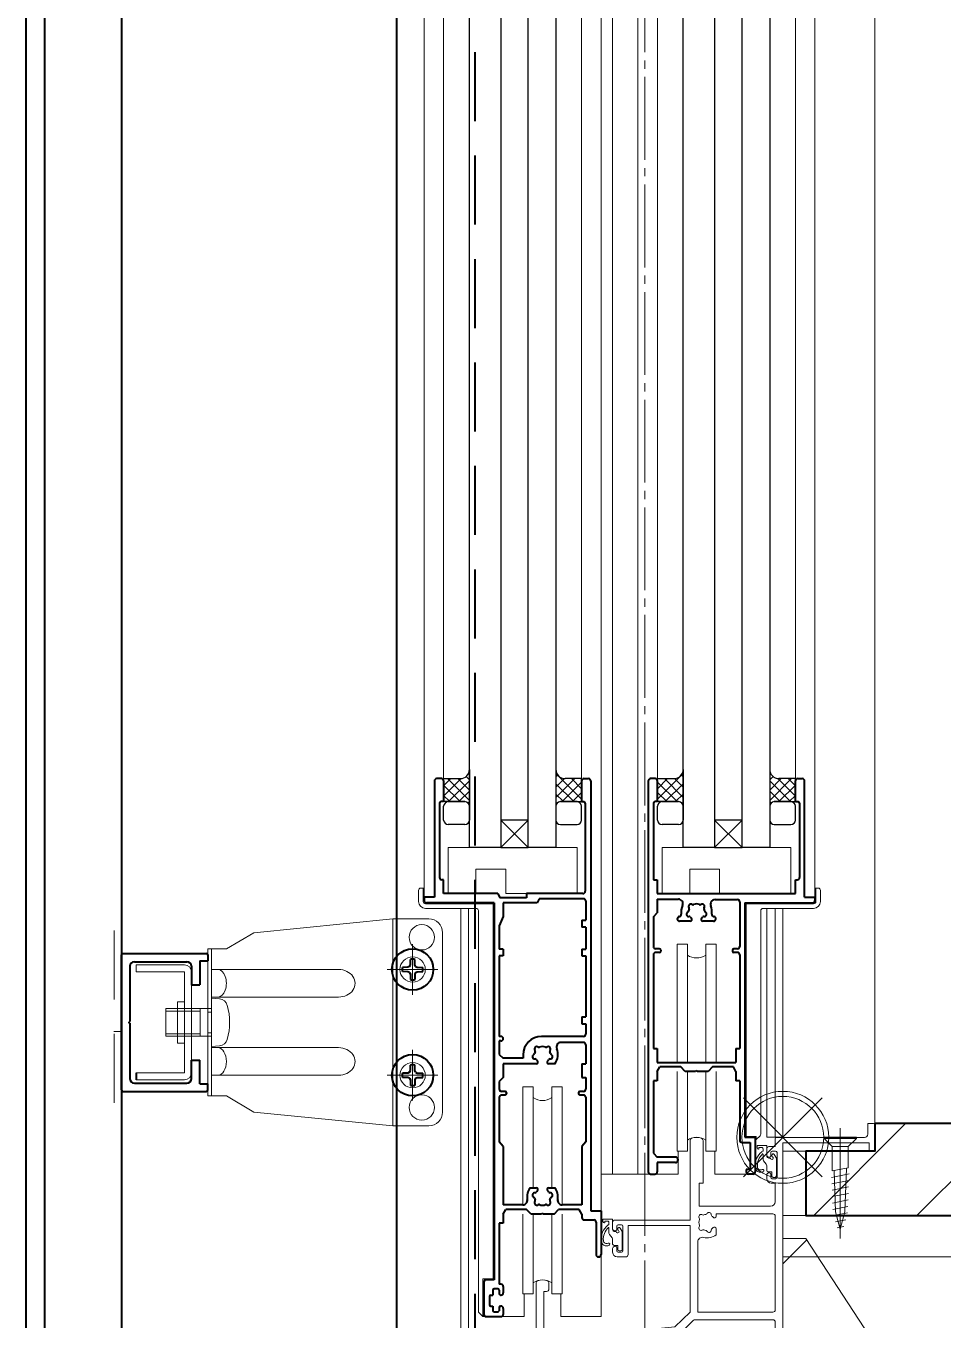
# Model space of a CAD drawing. Units: millimetres at full size, sheet at 1:30. Extents: x -17796 to 21385, y -23279 to 7734.
# Drawn here: x -2446.5 to -2247, y -2103.3 to -1821.9 of the extents above; entities that cross this region are included whole.
import ezdxf

# ---------------------------------------------------------------- set-up
doc = ezdxf.new("R2010")
doc.units = ezdxf.units.MM
doc.header["$LTSCALE"] = 30
for name, pattern in [('USER2', [2, 1.25, -0.25, 0.25, -0.25]), ('USER4', [0.78, 0.6, -0.06, 0.06, -0.06]), ('USER8', [0.75, 0.5, -0.25])]:
    doc.linetypes.add(name, pattern=pattern)
for name, color, linetype, lineweight in [('0-B_0_6P', 54, 'USER4', 18), ('0-C_0_4P', 4, 'Continuous', 18), ('1-4_ﾌﾟﾛッﾄ', 41, 'Continuous', 18), ('4-A_', 4, 'Continuous', 40), ('5-5_割付線', 4, 'Continuous', 18)]:
    doc.layers.add(name, color=color, linetype=linetype, lineweight=lineweight)

# ---------------------------------------------------------------- blocks, each defined once
blk = doc.blocks.new('REF-TO-1X836')
at = {"layer": '5-5_割付線'}
for p, q in [((6618.9, 6785.6), (6618.9, 6716.6)), ((6654.9, 6785.6), (6618.9, 6785.6)), ((6663.9, 6605.6), (6663.9, 6776.6)), ((5543.4, 6675.6), (5543.4, 6395.6)), ((6023.4, 6695.6), (6597.9, 6695.6)), ((5958.9, 6620.6), (5958.9, 6581.6)), ((5985.9, 6596.6), (5985.9, 6575.6)), ((6017.4, 6605.6), (5994.9, 6605.6)), ((6026.4, 6596.6), (6026.4, 6434.6)), ((6063.9, 6659.6), (6063.9, 5360.6)), ((6063.9, 6659.6), (6627.9, 6659.6)), ((6627.9, 6605.6), (6627.9, 6659.6)), ((6663.9, 6605.6), (6627.9, 6605.6)), ((5976.9, 6566.6), (5973.9, 6566.6)), ((5958.9, 6449.6), (5958.9, 6425.6)), ((5976.9, 6464.6), (5973.9, 6464.6)), ((5985.9, 6455.6), (5985.9, 6434.6)), ((6017.4, 6425.6), (5994.9, 6425.6)), ((5519.4, 6395.6), (5519.4, 6245.6)), ((5543.4, 6395.6), (5519.4, 6395.6)), ((6014.4, 6395.6), (5988.9, 6395.6)), ((6014.4, 6395.6), (6014.4, 6275.6)), ((5984.4, 6245.6), (5519.4, 6245.6)), ((5999.4, 6196.1), (5628.9, 6196.1)), ((5628.9, 6196.1), (5628.9, 6181.8)), ((6014.4, 6181.1), (6014.4, 5570.6)), ((4953.9, 6140.6), (4953.9, 6101.6)), ((4971.9, 6086.6), (4968.9, 6086.6)), ((4980.9, 6116.6), (4980.9, 6095.6)), ((5012.4, 6125.6), (4989.9, 6125.6)), ((5021.4, 6116.6), (5021.4, 5954.6)), ((5459.4, 6119.6), (5054.4, 6119.6)), ((5054.4, 6119.6), (5054.4, 5930.6)), ((5459.4, 6119.6), (5459.4, 5555.6)), ((5628.9, 6099.4), (5628.9, 6060)), ((5508.9, 6013.6), (5508.9, 5555.6)), ((4953.9, 5969.6), (4953.9, 5945.6)), ((4971.9, 5984.6), (4968.9, 5984.6)), ((4980.9, 5975.6), (4980.9, 5954.6)), ((5039.4, 5915.6), (4983.9, 5915.6)), ((5012.4, 5945.6), (4989.9, 5945.6)), ((4454.4, 5745.6), (4454.4, 5370.8)), ((4538.4, 5745.6), (4538.4, 5705.6)), ((4503.9, 5690.6), (4503.9, 5375.6)), ((4523.4, 5690.6), (4503.9, 5690.6)), ((5459.4, 5555.6), (5360.4, 5459.6)), ((5481.5, 5501.9), (5393.4, 5416.4)), ((5492, 5506.1), (5999.4, 5506.1)), ((5508.9, 5555.6), (5999.4, 5555.6)), ((6014.4, 5491.1), (6014.4, 5404.1)), ((5360.4, 5459.6), (4503.9, 5375.6)), ((5384.4, 5412.2), (4790.4, 5354)), ((3963.9, 5324.6), (3963.9, 5060.6)), ((4005.9, 5324.6), (4005.9, 5087.6)), ((4454.4, 5370.8), (4224.9, 5348.3)), ((4521, 5327.6), (4260.9, 5302)), ((4763.4, 5324.1), (4763.4, 5254.1)), ((5883.9, 5380.1), (5883.9, 5360.6)), ((6005.4, 5395.1), (5898.9, 5395.1)), ((5967.9, 5345.6), (5898.9, 5345.6)), ((5973.9, 5351.6), (5967.9, 5345.6)), ((5979.9, 5345.6), (5973.9, 5351.6)), ((6048.9, 5345.6), (5979.9, 5345.6)), ((4197.9, 5318.4), (4197.9, 5117.6)), ((4247.4, 5287.1), (4247.4, 5110.1)), ((4878.9, 5245.1), (4772.4, 5245.1)), ((4612.7, 5225.6), (4573.2, 5225.6)), ((4685.3, 5231.2), (4697.2, 5210.6)), ((4878.9, 5195.6), (4723.1, 5195.6)), ((4893.9, 5230.1), (4893.9, 5210.6)), ((4167.9, 5087.6), (4005.9, 5087.6)), ((4449.9, 5095.1), (4262.4, 5095.1)), ((4464.9, 5080.1), (4464.9, 4820.6)), ((4404.9, 5045.6), (3978.9, 5045.6)), ((4413.9, 4901.6), (4413.9, 5036.6)), ((4419.9, 4895.6), (4413.9, 4901.6)), ((4413.9, 4889.6), (4419.9, 4895.6)), ((4413.9, 4763.6), (4413.9, 4889.6))]:
    blk.add_line(p, q, dxfattribs=at)
for points in [[(5459.4, 6675.6), (5459.4, 6155.6), (4968.9, 6155.6)], [(6014.4, 6686.6), (6014.4, 6635.6), (5973.9, 6635.6)], [(4449.9, 4763.6), (4449.9, 4820.6), (4464.9, 4820.6)]]:
    blk.add_lwpolyline(points, dxfattribs=at)
for centre, radius, start, end in [((6654.9, 6776.6), 9, 0, 90), ((5474.4, 6675.6), 15, 111.1002, 180), ((5501.4, 6605.6), 90, 68.8998, 111.1002), ((5528.4, 6675.6), 15, 0, 68.8998), ((6023.4, 6686.6), 9, 90, 180), ((6597.9, 6716.6), 21, 270, 360), ((5973.9, 6620.6), 15, 90, 180), ((5994.9, 6596.6), 9, 90, 180), ((6017.4, 6596.6), 9, 0, 90), ((5973.9, 6581.6), 15, 180, 270), ((5976.9, 6575.6), 9, 270, 0), ((5973.9, 6449.6), 15, 90, 180), ((5988.9, 6425.6), 30, 180, 270), ((5976.9, 6455.6), 9, 0, 90), ((5994.9, 6434.6), 9, 180, 270), ((6017.4, 6434.6), 9, 270, 0), ((5984.4, 6275.6), 30, 270, 0), ((5531.7, 6177.7), 15, 55.28656, 214.71344), ((5512, 6164.1), 9, 337.5799, 34.71344), ((5545.4, 6197.5), 9, 235.28656, 292.4201), ((5568.9, 6140.6), 52.5, 97.5799, 112.4201), ((5560.8, 6201.6), 9, 277.5799, 334.71344), ((5582.5, 6191.3), 15, 355.28656, 154.71344), ((5606.4, 6189.3), 9, 175.28656, 232.4201), ((5568.9, 6140.6), 52.5, 40.1841, 52.4201), ((5617.6, 6181.8), 11.3, 220.1841, 0), ((5999.4, 6181.1), 15, 0, 90), ((4968.9, 6140.6), 15, 90, 180), ((4968.9, 6101.6), 15, 180, 270), ((4971.9, 6095.6), 9, 270, 360), ((4989.9, 6116.6), 9, 90, 180), ((5012.4, 6116.6), 9, 0, 90), ((5568.9, 6140.6), 52.5, 157.5799, 202.4201), ((5531.7, 6103.5), 15, 145.28656, 304.71344), ((5512, 6117.1), 9, 325.28656, 22.4201), ((5545.4, 6083.7), 9, 67.5799, 124.71344), ((5568.9, 6140.6), 52.5, 247.5799, 262.4201), ((5560.8, 6079.6), 9, 25.28656, 82.4201), ((5582.5, 6089.9), 15, 205.28656, 4.71344), ((5606.4, 6091.9), 9, 127.5799, 184.71344), ((5568.9, 6140.6), 52.5, 307.5799, 319.8159), ((5617.6, 6099.4), 11.3, 0, 139.8159), ((5538.9, 6013.6), 30, 76.7097, 180), ((5568.9, 6140.6), 100.5, 256.7097, 306.65641), ((4968.9, 5969.6), 15, 90, 180), ((4983.9, 5945.6), 30, 180, 270), ((4971.9, 5975.6), 9, 0, 90), ((4989.9, 5954.6), 9, 180, 270), ((5012.4, 5954.6), 9, 270, 0), ((5039.4, 5930.6), 15, 270, 0), ((4469.4, 5745.6), 15, 111.1002, 180), ((4496.4, 5675.6), 90, 68.8998, 111.1002), ((4523.4, 5745.6), 15, 0, 68.8998), ((4523.4, 5705.6), 15, 270, 0), ((5492, 5491.1), 15, 90, 134.1186), ((5999.4, 5570.6), 15, 270, 0), ((5999.4, 5491.1), 15, 0, 90), ((5382.9, 5427.1), 15, 275.60078, 314.1186), ((6005.4, 5404.1), 9, 270, 0), ((3984.9, 5324.6), 21, 0, 180), ((4227.9, 5318.4), 30, 95.60078, 180), ((4523.9, 5297.7), 30, 354.68264, 95.60078), ((4616.7, 5322.7), 15, 55.28656, 214.71344), ((4630.4, 5342.5), 9, 235.28656, 292.4201), ((4653.9, 5285.6), 52.5, 67.5799, 112.4201), ((4677.3, 5342.5), 9, 247.5799, 304.71344), ((4691, 5322.7), 15, 325.28656, 124.71344), ((4793.4, 5324.1), 30, 95.60078, 180), ((5898.9, 5380.1), 15, 90, 180), ((5898.9, 5360.6), 15, 180, 270), ((6048.9, 5360.6), 15, 270, 0), ((4262.4, 5287.1), 15, 95.60078, 180), ((4653.9, 5285.6), 100.5, 174.68264, 216.65641), ((4603.2, 5272), 15, 115.28656, 274.71344), ((4592.9, 5293.7), 9, 295.28656, 352.4201), ((4653.9, 5285.6), 52.5, 157.5799, 172.4201), ((4597, 5309.1), 9, 337.5799, 34.71344), ((4605.1, 5248.1), 9, 37.5799, 94.71344), ((4653.9, 5285.6), 52.5, 217.5799, 229.8159), ((4612.7, 5236.9), 11.3, 270, 49.8159), ((4695, 5236.9), 11.3, 130.1841, 210), ((4653.9, 5285.6), 52.5, 310.1841, 322.4201), ((4702.6, 5248.1), 9, 85.28656, 142.4201), ((4710.7, 5309.1), 9, 145.28656, 202.4201), ((4653.9, 5285.6), 52.5, 7.5799, 22.4201), ((4704.6, 5272), 15, 265.28656, 64.71344), ((4714.8, 5293.7), 9, 187.5799, 244.71344), ((4772.4, 5254.1), 9, 180, 270), ((4878.9, 5230.1), 15, 0, 90), ((4723.1, 5225.6), 30, 210, 270), ((4878.9, 5210.6), 15, 270, 0), ((4167.9, 5117.6), 30, 270, 0), ((4262.4, 5110.1), 15, 180, 270), ((4449.9, 5080.1), 15, 0, 90), ((3978.9, 5060.6), 15, 180, 270), ((4404.9, 5036.6), 9, 0, 90), ((4431.9, 4763.6), 18, 180, 0)]:
    blk.add_arc(centre, radius, start, end, dxfattribs=at)

msp = doc.modelspace()

# ---------------------------------------------------------------- linework, layer by layer
at = {"layer": '0-B_0_6P'}
msp.add_line((-2311.89, 296.4), (-2311.89, -3403.6), dxfattribs=at)
at = {"layer": '0-C_0_4P'}
for p, q in [((-1774.39, -2080.6), (-2281.89, -2080.6)), ((-1774.39, -2089.6), (-2281.89, -2089.6))]:
    msp.add_line(p, q, dxfattribs=at)
at = {"layer": '1-4_ﾌﾟﾛッﾄ'}
for p, q in [((-2261.89, -2108.6), (-2276.89, -2085.6)), ((-2281.89, -2091.12), (-2276.69, -2085.91))]:
    msp.add_line(p, q, dxfattribs=at)
msp.add_lwpolyline([(-2276.89, -2085.6), (-2281.89, -2085.6), (-2281.89, -2118.6), (-2285.21, -2118.6)], dxfattribs=at)
at = {"layer": '4-A_'}
for p, q in [((-2365.89, -995.1), (-2365.89, -2118.6)), ((-2446.49, -999.1), (-2446.49, -2188.6)), ((-2442.47, -999.1), (-2442.47, -2188.6)), ((-2425.69, -999.1), (-2425.69, -2188.6)), ((-2357.64, -1986.1), (-2357.64, -2011.4)), ((-2356.14, -1985.6), (-2357.14, -1985.6)), ((-2355.64, -1986.1), (-2355.64, -1990.6)), ((-2325.64, -1986.1), (-2325.64, -1990.6)), ((-2325.14, -1985.6), (-2324.14, -1985.6)), ((-2323.64, -1986.1), (-2323.64, -2079.6)), ((-2311.14, -1986.1), (-2311.14, -2071.1)), ((-2309.64, -1985.6), (-2310.64, -1985.6)), ((-2309.14, -1990.6), (-2309.14, -1986.1)), ((-2279.14, -1990.6), (-2279.14, -1986.1)), ((-2278.64, -1985.6), (-2277.64, -1985.6)), ((-2277.14, -2011.4), (-2277.14, -1986.1)), ((-2356.54, -1990.9), (-2356.54, -2007.1)), ((-2355.64, -1990.6), (-2356.24, -1990.6)), ((-2325.64, -1990.6), (-2325.14, -1990.6)), ((-2324.84, -1990.9), (-2324.84, -2010.1)), ((-2310.04, -1990.9), (-2310.04, -2007.6)), ((-2309.14, -1990.6), (-2309.74, -1990.6)), ((-2279.14, -1990.6), (-2278.54, -1990.6)), ((-2278.24, -1990.9), (-2278.24, -2007.1)), ((-2355.69, -2007.6), (-2356.04, -2007.6)), ((-2355.69, -2010.6), (-2355.69, -2007.6)), ((-2310.04, -2007.6), (-2309.19, -2007.6)), ((-2309.19, -2007.6), (-2309.19, -2010.6)), ((-2279.09, -2007.6), (-2278.74, -2007.6)), ((-2279.09, -2010.6), (-2279.09, -2007.6)), ((-2357.64, -2011.4), (-2359.89, -2011.4)), ((-2359.89, -2011.4), (-2359.89, -2012.1)), ((-2343.89, -2010.6), (-2355.69, -2010.6)), ((-2343.89, -2010.6), (-2343.39, -2011.5)), ((-2337.59, -2011.5), (-2343.39, -2011.5)), ((-2325.34, -2010.6), (-2337.59, -2010.6)), ((-2337.59, -2010.6), (-2337.59, -2011.5)), ((-2334.84, -2011.7), (-2335.34, -2012.6)), ((-2325.24, -2011.7), (-2334.84, -2011.7)), ((-2324.74, -2012.2), (-2324.74, -2016.4)), ((-2309.19, -2010.6), (-2279.09, -2010.6)), ((-2309.19, -2011.8), (-2304.6, -2011.8)), ((-2309.19, -2011.8), (-2309.19, -2014.8)), ((-2296.63, -2011.9), (-2291.74, -2011.9)), ((-2291.24, -2012.4), (-2291.24, -2022.1)), ((-2277.14, -2011.4), (-2274.89, -2011.4)), ((-2274.89, -2011.4), (-2274.89, -2012.1)), ((-2344.64, -2012.6), (-2359.39, -2012.6)), ((-2344.64, -2012.6), (-2344.64, -2094.6)), ((-2342.69, -2012.6), (-2342.69, -2015.6)), ((-2335.34, -2012.6), (-2342.69, -2012.6)), ((-2310.04, -2015.65), (-2309.19, -2014.8)), ((-2290.14, -2012.6), (-2275.39, -2012.6)), ((-2290.14, -2012.6), (-2290.14, -2063.6)), ((-2342.69, -2015.6), (-2343.54, -2017.6)), ((-2343.54, -2017.6), (-2343.54, -2022.65)), ((-2325.59, -2016.4), (-2325.59, -2017.9)), ((-2325.59, -2016.4), (-2324.74, -2016.4)), ((-2324.74, -2017.9), (-2325.59, -2017.9)), ((-2324.74, -2017.9), (-2324.74, -2022.65)), ((-2310.04, -2015.65), (-2310.04, -2022.1)), ((-2302.01, -2016.6), (-2304.34, -2016.6)), ((-2296.94, -2016.6), (-2299.27, -2016.6)), ((-2425.39, -2023.6), (-2407.19, -2023.6)), ((-2342.69, -2022.65), (-2343.54, -2022.65)), ((-2342.69, -2022.65), (-2342.69, -2024.15)), ((-2325.59, -2022.65), (-2325.59, -2024.15)), ((-2325.59, -2022.65), (-2324.74, -2022.65)), ((-2308.74, -2022.6), (-2309.54, -2022.6)), ((-2308.74, -2023.4), (-2309.54, -2023.4)), ((-2308.44, -2022.9), (-2308.44, -2023.1)), ((-2292.84, -2022.9), (-2292.84, -2023.1)), ((-2291.74, -2022.6), (-2292.54, -2022.6)), ((-2291.74, -2023.4), (-2292.54, -2023.4)), ((-2425.69, -2053.3), (-2425.69, -2023.9)), ((-2423.89, -2026.4), (-2423.89, -2038.4)), ((-2422.89, -2025.4), (-2411.49, -2025.4)), ((-2408.69, -2025.2), (-2408.69, -2030.4)), ((-2408.69, -2025.2), (-2406.89, -2025.2)), ((-2406.89, -2023.9), (-2406.89, -2025.2)), ((-2363.04, -2026.45), (-2362.87, -2026.09)), ((-2362.87, -2026.09), (-2362.85, -2024.9)), ((-2361.74, -2026.45), (-2361.37, -2026.62)), ((-2343.54, -2024.15), (-2343.54, -2041.65)), ((-2342.69, -2024.15), (-2343.54, -2024.15)), ((-2325.59, -2024.15), (-2324.74, -2024.15)), ((-2324.74, -2024.15), (-2324.74, -2037.4)), ((-2310.04, -2023.9), (-2310.04, -2044.3)), ((-2291.24, -2023.9), (-2291.24, -2044.3)), ((-2363.41, -2027.59), (-2364.59, -2027.56)), ((-2363.04, -2027.76), (-2363.41, -2027.59)), ((-2361.91, -2028.12), (-2361.93, -2029.3)), ((-2361.74, -2027.76), (-2361.91, -2028.12)), ((-2361.74, -2027.76), (-2361.37, -2027.59)), ((-2361.37, -2026.62), (-2360.19, -2026.64)), ((-2361.37, -2027.59), (-2360.19, -2027.56)), ((-2325.59, -2037.4), (-2325.59, -2038.9)), ((-2325.59, -2037.4), (-2324.74, -2037.4)), ((-2423.89, -2038.8), (-2423.89, -2050.8)), ((-2325.59, -2038.9), (-2324.74, -2038.9)), ((-2324.74, -2038.9), (-2324.74, -2041.15)), ((-2343.19, -2041.65), (-2343.54, -2041.65)), ((-2343.54, -2042.65), (-2343.54, -2045.55)), ((-2343.19, -2042.65), (-2343.54, -2042.65)), ((-2325.24, -2041.65), (-2334.34, -2041.65)), ((-2325.24, -2042.95), (-2330.11, -2042.95)), ((-2343.54, -2045.55), (-2342.69, -2046.4)), ((-2338.34, -2045.65), (-2338.34, -2046.4)), ((-2324.74, -2043.45), (-2324.74, -2047.6)), ((-2310.04, -2044.3), (-2309.19, -2044.3)), ((-2309.19, -2044.3), (-2309.19, -2047.3)), ((-2292.09, -2044.3), (-2291.24, -2044.3)), ((-2292.09, -2044.3), (-2292.09, -2047.3)), ((-2410.49, -2046.8), (-2408.69, -2046.8)), ((-2410.49, -2050.8), (-2410.49, -2046.8)), ((-2408.69, -2052), (-2408.69, -2046.8)), ((-2362.87, -2049.09), (-2362.85, -2047.9)), ((-2338.34, -2046.4), (-2342.69, -2046.4)), ((-2342.69, -2047.6), (-2342.69, -2050.6)), ((-2335.51, -2047.6), (-2342.69, -2047.6)), ((-2331.45, -2047.6), (-2332.77, -2047.6)), ((-2325.59, -2047.6), (-2325.59, -2050.6)), ((-2325.59, -2047.6), (-2324.74, -2047.6)), ((-2309.19, -2047.3), (-2292.09, -2047.3)), ((-2309.19, -2049.25), (-2308.64, -2048.3)), ((-2304.09, -2048.3), (-2308.64, -2048.3)), ((-2303.14, -2049.25), (-2304.09, -2048.3)), ((-2297.19, -2048.3), (-2298.14, -2049.25)), ((-2292.64, -2048.3), (-2297.19, -2048.3)), ((-2292.09, -2049.25), (-2292.64, -2048.3)), ((-2422.89, -2051.8), (-2411.49, -2051.8)), ((-2422.49, -2049.6), (-2422.49, -2051.1)), ((-2363.41, -2050.59), (-2364.59, -2050.56)), ((-2363.04, -2050.76), (-2363.41, -2050.59)), ((-2363.04, -2049.45), (-2362.87, -2049.09)), ((-2361.91, -2051.12), (-2361.93, -2052.3)), ((-2361.74, -2050.76), (-2361.91, -2051.12)), ((-2361.74, -2049.45), (-2361.37, -2049.62)), ((-2361.74, -2050.76), (-2361.37, -2050.59)), ((-2361.37, -2049.62), (-2360.19, -2049.64)), ((-2361.37, -2050.59), (-2360.19, -2050.56)), ((-2342.69, -2050.6), (-2343.54, -2051.45)), ((-2343.54, -2051.45), (-2343.54, -2053.1)), ((-2325.59, -2050.6), (-2324.74, -2050.6)), ((-2324.74, -2050.6), (-2324.74, -2053.1)), ((-2310.04, -2051.3), (-2310.04, -2067.05)), ((-2309.19, -2051.3), (-2310.04, -2051.3)), ((-2309.19, -2049.25), (-2309.19, -2051.3)), ((-2300.84, -2049.25), (-2303.14, -2049.25)), ((-2300.64, -2049.05), (-2300.84, -2049.25)), ((-2300.64, -2049.05), (-2300.44, -2049.25)), ((-2298.14, -2049.25), (-2300.44, -2049.25)), ((-2292.09, -2049.25), (-2292.09, -2051.3)), ((-2291.24, -2051.3), (-2292.09, -2051.3)), ((-2291.24, -2051.3), (-2291.24, -2064.2)), ((-2425.39, -2053.6), (-2407.19, -2053.6)), ((-2408.69, -2052), (-2406.89, -2052)), ((-2406.89, -2053.3), (-2406.89, -2052)), ((-2342.24, -2053.6), (-2343.04, -2053.6)), ((-2342.24, -2054.4), (-2343.04, -2054.4)), ((-2341.94, -2053.9), (-2341.94, -2054.1)), ((-2326.34, -2053.9), (-2326.34, -2054.1)), ((-2325.24, -2053.6), (-2326.04, -2053.6)), ((-2325.24, -2054.4), (-2326.04, -2054.4)), ((-2343.54, -2054.9), (-2343.54, -2064.6)), ((-2324.74, -2054.9), (-2324.74, -2064.6)), ((-2342.69, -2065.6), (-2343.54, -2064.6)), ((-2342.69, -2065.6), (-2342.69, -2078.3)), ((-2324.74, -2064.6), (-2325.59, -2065.6)), ((-2325.59, -2065.6), (-2325.59, -2078.3)), ((-2290.74, -2064.7), (-2288.99, -2064.7)), ((-2290.14, -2063.6), (-2287.89, -2063.6)), ((-2288.99, -2064.7), (-2288.99, -2070.6)), ((-2287.89, -2063.6), (-2287.89, -2071.1)), ((-2310.04, -2067.05), (-2309.19, -2067.9)), ((-2305.24, -2067.9), (-2309.19, -2067.9)), ((-2309.19, -2069.1), (-2309.19, -2071.1)), ((-2305.24, -2069.1), (-2309.19, -2069.1)), ((-2289.84, -2070.6), (-2289.84, -2071.1)), ((-2288.99, -2070.6), (-2289.84, -2070.6)), ((-2310.64, -2071.6), (-2309.69, -2071.6)), ((-2288.39, -2071.6), (-2289.34, -2071.6)), ((-2336.83, -2074.6), (-2335.51, -2074.6)), ((-2332.77, -2074.6), (-2331.45, -2074.6)), ((-2338.43, -2078.3), (-2342.69, -2078.3)), ((-2342.69, -2080.3), (-2342.14, -2079.3)), ((-2337.64, -2079.3), (-2342.14, -2079.3)), ((-2336.64, -2080.3), (-2337.64, -2079.3)), ((-2331.64, -2080.3), (-2330.64, -2079.3)), ((-2326.14, -2079.3), (-2330.64, -2079.3)), ((-2325.59, -2078.3), (-2329.85, -2078.3)), ((-2325.59, -2080.3), (-2326.14, -2079.3)), ((-2323.64, -2079.6), (-2321.39, -2079.6)), ((-2321.39, -2079.6), (-2321.39, -2089.1)), ((-2343.54, -2082.3), (-2343.54, -2095.55)), ((-2342.69, -2082.3), (-2343.54, -2082.3)), ((-2342.69, -2080.3), (-2342.69, -2082.3)), ((-2334.34, -2080.3), (-2336.64, -2080.3)), ((-2334.14, -2080.1), (-2334.34, -2080.3)), ((-2334.14, -2080.1), (-2333.94, -2080.3)), ((-2331.64, -2080.3), (-2333.94, -2080.3)), ((-2325.59, -2080.3), (-2325.59, -2081.05)), ((-2325.09, -2081.55), (-2322.99, -2081.55)), ((-2322.49, -2082.05), (-2322.49, -2089.1)), ((-2321.89, -2089.6), (-2321.99, -2089.6)), ((-2346.89, -2095.1), (-2346.89, -2102.1)), ((-2344.64, -2094.6), (-2346.39, -2094.6)), ((-2344.94, -2096.85), (-2344.94, -2097.9)), ((-2343.89, -2096.55), (-2344.64, -2096.55)), ((-2343.59, -2096.85), (-2343.59, -2097.6)), ((-2343.19, -2095.55), (-2343.54, -2095.55)), ((-2342.69, -2096.05), (-2342.69, -2097.4)), ((-2345.69, -2098.2), (-2345.69, -2100)), ((-2345.39, -2097.9), (-2344.94, -2097.9)), ((-2343.29, -2097.9), (-2343.19, -2097.9)), ((-2345.39, -2100.3), (-2344.94, -2100.3)), ((-2344.94, -2100.3), (-2344.94, -2101.3)), ((-2343.89, -2101.6), (-2344.64, -2101.6)), ((-2343.59, -2100.6), (-2343.59, -2101.3)), ((-2343.29, -2100.3), (-2343.19, -2100.3)), ((-2342.69, -2100.8), (-2342.69, -2102.1)), ((-2346.39, -2102.6), (-2343.19, -2102.6))]:
    msp.add_line(p, q, dxfattribs=at)
at = {"layer": '4-A_', "color": 3, "lineweight": 20}
for p, q in [((-2359.89, -995.1), (-2359.89, -2011.4)), ((-2355.64, -995.1), (-2355.64, -1985.6)), ((-2325.64, -995.1), (-2325.64, -1985.6)), ((-2321.39, -995.1), (-2321.39, -2102.6)), ((-2318.89, -995.1), (-2318.89, -2071.6)), ((-2313.39, -995.1), (-2313.39, -2071.6)), ((-2309.14, -995.1), (-2309.14, -1985.6)), ((-2279.14, -995.1), (-2279.14, -1985.6)), ((-2274.89, -995.1), (-2274.89, -2011.4)), ((-2261.89, -995.1), (-2261.89, -2060.6)), ((-2285.39, -2013.8), (-2285.39, -2063.6)), ((-2283.54, -2013.8), (-2283.54, -2063.6)), ((-2281.89, -2013.8), (-2281.89, -2063.6)), ((-2396.89, -2019.1), (-2366.69, -2016.1)), ((-2358.89, -2016.1), (-2366.69, -2016.1)), ((-2366.69, -2061.1), (-2366.69, -2016.1)), ((-2396.89, -2019.1), (-2402.89, -2022.6)), ((-2355.89, -2058.1), (-2355.89, -2019.1)), ((-2406.89, -2054.6), (-2406.89, -2022.6)), ((-2406.89, -2022.6), (-2402.89, -2022.6)), ((-2406.09, -2054.6), (-2406.09, -2022.6)), ((-2422.49, -2026.1), (-2411.99, -2026.1)), ((-2422.49, -2026.1), (-2422.49, -2027.6)), ((-2422.49, -2027.6), (-2411.99, -2027.6)), ((-2411.99, -2027.6), (-2411.99, -2049.6)), ((-2410.49, -2027.6), (-2410.49, -2049.6)), ((-2406.09, -2027.1), (-2378.49, -2027.1)), ((-2413.49, -2034.1), (-2413.49, -2043.1)), ((-2413.49, -2034.1), (-2411.99, -2034.1)), ((-2406.09, -2033.1), (-2378.49, -2033.1)), ((-2404.36, -2033.5), (-2406.09, -2033.35)), ((-2406.09, -2043.85), (-2406.09, -2033.35)), ((-2406.09, -2035.6), (-2416.09, -2035.6)), ((-2416.09, -2041.6), (-2416.09, -2035.6)), ((-2408.59, -2036.14), (-2416.09, -2036.14)), ((-2408.59, -2041.6), (-2408.59, -2035.6)), ((-2408.59, -2041.06), (-2416.09, -2041.06)), ((-2406.09, -2041.6), (-2416.09, -2041.6)), ((-2413.49, -2043.1), (-2411.99, -2043.1)), ((-2404.36, -2043.7), (-2406.09, -2043.85)), ((-2406.09, -2044.1), (-2378.49, -2044.1)), ((-2422.49, -2049.6), (-2411.99, -2049.6)), ((-2422.49, -2051.1), (-2411.99, -2051.1)), ((-2406.09, -2050.1), (-2378.49, -2050.1)), ((-2406.89, -2054.6), (-2402.89, -2054.6)), ((-2396.89, -2058.1), (-2402.89, -2054.6)), ((-2396.89, -2058.1), (-2366.69, -2061.1)), ((-2358.89, -2061.1), (-2366.69, -2061.1)), ((-2285.39, -2063.6), (-2281.89, -2063.6)), ((-2304.64, -2066.6), (-2304.64, -2071.6)), ((-2296.64, -2071.6), (-2296.64, -2066.6)), ((-2261.89, -2066.6), (-2281.89, -2066.6)), ((-2261.89, -2066.6), (-2281.89, -2066.6)), ((-2281.89, -2066.6), (-2263.09, -2066.6)), ((-2287.89, -2071.1), (-2287.89, -2071.6)), ((-2304.64, -2071.6), (-2321.39, -2071.6)), ((-2296.64, -2071.6), (-2287.89, -2071.6)), ((-2338.14, -2097.6), (-2338.14, -2102.6)), ((-2330.14, -2102.6), (-2330.14, -2097.6)), ((-2346.89, -2102.1), (-2346.89, -2102.6)), ((-2338.14, -2102.6), (-2346.89, -2102.6)), ((-2330.14, -2102.6), (-2321.39, -2102.6))]:
    msp.add_line(p, q, dxfattribs=at)
at = {"layer": '4-A_', "color": 7, "linetype": 'USER8'}
msp.add_line((-2348.89, -995.1), (-2348.89, -2118.6), dxfattribs=at)
at = {"layer": '4-A_', "color": 2, "lineweight": 9}
for p, q in [((-2350.06, -1983.83), (-2350.04, -1983.81)), ((-2350.04, -1983.62), (-2350.04, -1983.62)), ((-2284.74, -1983.62), (-2284.74, -1983.62)), ((-2284.72, -1983.84), (-2284.74, -1983.82)), ((-2355.64, -1989.41), (-2351.81, -1985.58)), ((-2355.64, -1987.17), (-2354.07, -1985.6)), ((-2352.04, -1990.6), (-2355.64, -1987)), ((-2350.04, -1990.36), (-2354.8, -1985.6)), ((-2354.58, -1990.6), (-2350.04, -1986.06)), ((-2350.04, -1988.11), (-2352.55, -1985.6)), ((-2350.04, -1985.87), (-2350.76, -1985.14)), ((-2325.64, -1990.06), (-2331.24, -1984.46)), ((-2331.24, -1985.22), (-2330.83, -1984.81)), ((-2331.24, -1987.46), (-2329.37, -1985.59)), ((-2331.24, -1989.71), (-2327.13, -1985.6)), ((-2327.34, -1990.6), (-2331.24, -1986.71)), ((-2329.89, -1990.6), (-2325.64, -1986.35)), ((-2325.64, -1987.82), (-2327.85, -1985.6)), ((-2309.14, -1990.06), (-2303.54, -1984.46)), ((-2309.14, -1987.81), (-2306.93, -1985.6)), ((-2304.89, -1990.6), (-2309.14, -1986.36)), ((-2303.54, -1989.71), (-2307.65, -1985.6)), ((-2307.44, -1990.6), (-2303.54, -1986.71)), ((-2303.54, -1987.47), (-2305.41, -1985.59)), ((-2303.54, -1985.22), (-2303.95, -1984.81)), ((-2284.74, -1985.87), (-2284.01, -1985.14)), ((-2284.74, -1988.11), (-2282.23, -1985.6)), ((-2284.74, -1990.36), (-2279.99, -1985.6)), ((-2280.2, -1990.6), (-2284.74, -1986.06)), ((-2279.14, -1989.42), (-2282.97, -1985.58)), ((-2282.74, -1990.6), (-2279.14, -1987)), ((-2279.14, -1987.17), (-2280.71, -1985.6)), ((-2354.29, -1990.6), (-2355.64, -1989.25)), ((-2352.34, -1990.6), (-2350.04, -1988.3)), ((-2329.59, -1990.6), (-2331.24, -1988.95)), ((-2327.64, -1990.6), (-2325.64, -1988.6)), ((-2307.14, -1990.6), (-2309.14, -1988.6)), ((-2305.19, -1990.6), (-2303.54, -1988.95)), ((-2282.44, -1990.6), (-2284.74, -1988.31)), ((-2280.5, -1990.6), (-2279.14, -1989.25)), ((-2350.36, -1990.87), (-2350.04, -1990.55)), ((-2331.18, -1991.26), (-2331.24, -1991.2)), ((-2303.6, -1991.26), (-2303.54, -1991.2)), ((-2284.42, -1990.87), (-2284.74, -1990.55)), ((-2275.17, -2080.6), (-2255.17, -2060.6)), ((-2252.72, -2080.6), (-2232.72, -2060.6))]:
    msp.add_line(p, q, dxfattribs=at)
at = {"layer": '4-A_', "color": 6, "lineweight": 30}
for p, q in [((-2350.04, -1983.6), (-2350.04, -1991.6)), ((-2331.24, -1983.6), (-2331.24, -1991.6)), ((-2303.54, -1983.6), (-2303.54, -1991.6)), ((-2284.74, -1983.6), (-2284.74, -1991.6)), ((-2351.04, -1990.6), (-2355.64, -1990.6)), ((-2355.64, -1994.6), (-2355.64, -1991.6)), ((-2354.64, -1990.6), (-2351.04, -1990.6)), ((-2350.04, -1991.6), (-2350.04, -1994.6)), ((-2331.24, -1991.6), (-2331.24, -1994.6)), ((-2330.24, -1990.6), (-2325.64, -1990.6)), ((-2326.64, -1990.6), (-2330.24, -1990.6)), ((-2325.64, -1994.6), (-2325.64, -1991.6)), ((-2304.54, -1990.6), (-2309.14, -1990.6)), ((-2309.14, -1994.6), (-2309.14, -1991.6)), ((-2308.14, -1990.6), (-2304.54, -1990.6)), ((-2303.54, -1991.6), (-2303.54, -1994.6)), ((-2284.74, -1991.6), (-2284.74, -1994.6)), ((-2283.74, -1990.6), (-2279.14, -1990.6)), ((-2280.14, -1990.6), (-2283.74, -1990.6)), ((-2279.14, -1994.6), (-2279.14, -1991.6)), ((-2337.24, -1994.6), (-2343.24, -2000.6)), ((-2343.24, -1994.6), (-2337.24, -2000.6)), ((-2296.74, -1994.6), (-2290.74, -2000.6)), ((-2290.74, -1994.6), (-2296.74, -2000.6)), ((-2351.04, -1995.6), (-2354.64, -1995.6)), ((-2330.24, -1995.6), (-2326.64, -1995.6)), ((-2304.54, -1995.6), (-2308.14, -1995.6)), ((-2283.74, -1995.6), (-2280.14, -1995.6))]:
    msp.add_line(p, q, dxfattribs=at)
at = {"layer": '4-A_', "color": 21, "lineweight": 20}
for p, q in [((-2354.64, -2000.6), (-2326.64, -2000.6)), ((-2326.64, -2000.6), (-2326.64, -2010.6)), ((-2308.14, -2000.6), (-2280.14, -2000.6)), ((-2280.14, -2000.6), (-2280.14, -2010.6)), ((-2342.14, -2005.25), (-2342.14, -2010.6)), ((-2295.64, -2005.25), (-2295.64, -2010.6)), ((-2359.89, -2009.4), (-2360.59, -2009.4)), ((-2360.09, -2009.4), (-2360.09, -2012.3)), ((-2274.89, -2009.4), (-2274.19, -2009.4)), ((-2274.69, -2009.4), (-2274.69, -2012.3)), ((-2361.09, -2009.9), (-2361.09, -2012.3)), ((-2359.89, -2011.6), (-2360.09, -2011.6)), ((-2326.64, -2010.6), (-2342.14, -2010.6)), ((-2280.14, -2010.6), (-2295.64, -2010.6)), ((-2274.89, -2011.6), (-2274.69, -2011.6)), ((-2273.69, -2009.9), (-2273.69, -2012.3)), ((-2359.59, -2012.8), (-2344.89, -2012.8)), ((-2359.59, -2013.8), (-2348.59, -2013.8)), ((-2348.09, -2014.3), (-2348.09, -2101.4)), ((-2344.89, -2012.8), (-2344.89, -2094.4)), ((-2275.19, -2012.8), (-2289.89, -2012.8)), ((-2289.89, -2012.8), (-2289.89, -2063.4)), ((-2286.69, -2014.3), (-2286.69, -2062.9)), ((-2275.19, -2013.8), (-2286.19, -2013.8)), ((-2304.89, -2021.6), (-2304.89, -2047.3)), ((-2304.89, -2021.6), (-2302.64, -2021.6)), ((-2302.64, -2021.6), (-2302.64, -2047.3)), ((-2298.64, -2021.6), (-2298.64, -2047.3)), ((-2298.64, -2021.6), (-2296.39, -2021.6)), ((-2296.39, -2021.6), (-2296.39, -2047.3)), ((-2304.89, -2049.3), (-2304.89, -2066.6)), ((-2302.64, -2049.3), (-2302.64, -2066.6)), ((-2298.64, -2049.3), (-2298.64, -2066.6)), ((-2338.39, -2052.6), (-2338.39, -2078.3)), ((-2338.39, -2052.6), (-2336.14, -2052.6)), ((-2336.14, -2052.6), (-2336.14, -2074.6)), ((-2332.14, -2052.6), (-2332.14, -2074.6)), ((-2332.14, -2052.6), (-2329.89, -2052.6)), ((-2329.89, -2052.6), (-2329.89, -2078.3)), ((-2289.89, -2063.4), (-2287.7, -2063.4)), ((-2287.69, -2064.1), (-2287.89, -2064.1)), ((-2286.84, -2063.25), (-2287.69, -2064.1)), ((-2287.69, -2063.4), (-2287.69, -2064.1)), ((-2287.49, -2065.4), (-2287.49, -2065.9)), ((-2287.49, -2065.4), (-2285.39, -2065.4)), ((-2286.49, -2065.8), (-2287.09, -2065.8)), ((-2287.09, -2065.8), (-2287.09, -2066.2)), ((-2285.39, -2065.4), (-2285.39, -2067.6)), ((-2302.64, -2066.6), (-2304.89, -2066.6)), ((-2287.09, -2066.2), (-2287.19, -2066.2)), ((-2286.19, -2066.61), (-2286.19, -2066.1)), ((-2286.19, -2068.43), (-2286.19, -2067.26)), ((-2284.59, -2068.1), (-2284.89, -2068.1)), ((-2284.29, -2067.8), (-2284.29, -2067.5)), ((-2284.29, -2067.8), (-2284.29, -2067.5)), ((-2283.29, -2068.1), (-2283.73, -2067.35)), ((-2283.29, -2072), (-2283.29, -2068.1)), ((-2286.08, -2068.74), (-2285.5, -2069.47)), ((-2285.39, -2070.8), (-2285.39, -2069.78)), ((-2284.29, -2071.1), (-2285.09, -2071.1)), ((-2284.29, -2071.1), (-2284.29, -2072)), ((-2283.99, -2072.3), (-2283.59, -2072.3)), ((-2338.39, -2080.3), (-2338.39, -2097.6)), ((-2336.14, -2080.3), (-2336.14, -2097.6)), ((-2332.14, -2080.3), (-2332.14, -2097.6)), ((-2329.89, -2080.3), (-2329.89, -2097.6)), ((-2320.99, -2081.4), (-2320.99, -2081.9)), ((-2320.99, -2081.4), (-2318.89, -2081.4)), ((-2320.59, -2082.2), (-2320.69, -2082.2)), ((-2319.99, -2081.8), (-2320.59, -2081.8)), ((-2320.59, -2081.8), (-2320.59, -2082.2)), ((-2319.69, -2082.61), (-2319.69, -2082.1)), ((-2318.89, -2081.4), (-2318.89, -2083.6)), ((-2319.69, -2084.43), (-2319.69, -2083.26)), ((-2319.58, -2084.74), (-2319, -2085.47)), ((-2318.09, -2084.1), (-2318.39, -2084.1)), ((-2317.79, -2083.8), (-2317.79, -2083.5)), ((-2317.79, -2083.8), (-2317.79, -2083.5)), ((-2316.79, -2084.1), (-2317.23, -2083.35)), ((-2316.79, -2088), (-2316.79, -2084.1)), ((-2318.89, -2086.8), (-2318.89, -2085.78)), ((-2317.79, -2087.1), (-2318.59, -2087.1)), ((-2317.79, -2087.1), (-2317.79, -2088)), ((-2317.49, -2088.3), (-2317.09, -2088.3)), ((-2336.14, -2097.6), (-2338.39, -2097.6)), ((-2329.89, -2097.6), (-2332.14, -2097.6)), ((-2347.94, -2101.75), (-2347.09, -2102.6)), ((-2347.09, -2102.6), (-2346.39, -2102.6))]:
    msp.add_line(p, q, dxfattribs=at)
at = {"layer": '4-A_', "color": 3, "lineweight": 18}
for p, q in [((-2351.89, -2013.8), (-2351.89, -2109.3)), ((-2350.24, -2013.8), (-2350.24, -2108.6))]:
    msp.add_line(p, q, dxfattribs=at)
at = {"layer": '4-A_', "color": 2, "linetype": 'USER8', "lineweight": 9}
for p, q in [((-2365.89, -2061.1), (-2365.89, -2016.1)), ((-2427.29, -2018.6), (-2427.29, -2058.6)), ((-2406.89, -2036.35), (-2406.09, -2036.35)), ((-2425.49, -2040.6), (-2427.39, -2040.6)), ((-2406.89, -2040.85), (-2406.09, -2040.85))]:
    msp.add_line(p, q, dxfattribs=at)
at = {"layer": '4-A_', "color": 1, "linetype": 'USER2', "lineweight": 9}
for p, q in [((-2362.39, -2032.6), (-2362.39, -2021.6)), ((-2367.89, -2027.1), (-2356.89, -2027.1)), ((-2362.39, -2055.6), (-2362.39, -2044.6)), ((-2367.89, -2050.1), (-2356.89, -2050.1)), ((-2269.39, -2061.6), (-2269.39, -2085.6))]:
    msp.add_line(p, q, dxfattribs=at)
at = {"layer": '4-A_', "color": 60, "lineweight": 18}
for p, q in [((-2290.45, -2072.16), (-2273.33, -2055.04)), ((-2290.45, -2055.04), (-2273.33, -2072.16)), ((-2290.45, -2072.16), (-2273.33, -2055.04)), ((-2290.45, -2055.04), (-2273.33, -2072.16))]:
    msp.add_line(p, q, dxfattribs=at)
at = {"layer": '4-A_', "color": 7, "linetype": 'USER8', "lineweight": 20}
for p, q in [((-2265.89, -2063.6), (-2272.89, -2063.6)), ((-2272.89, -2063.6), (-2272.89, -2063.85)), ((-2265.89, -2063.85), (-2272.89, -2063.85)), ((-2272.89, -2063.85), (-2271.14, -2065.6)), ((-2271.14, -2065.6), (-2271.14, -2070.9)), ((-2267.64, -2065.6), (-2271.14, -2065.6)), ((-2265.89, -2063.85), (-2267.64, -2065.6)), ((-2267.64, -2065.6), (-2267.64, -2070.2)), ((-2265.89, -2063.6), (-2265.89, -2063.85)), ((-2271.14, -2070.9), (-2267.64, -2070.2)), ((-2270.72, -2070.82), (-2270.41, -2079.8)), ((-2268.04, -2070.28), (-2268.37, -2079.8)), ((-2271.27, -2072.33), (-2267.48, -2071.57)), ((-2271.22, -2073.72), (-2267.53, -2072.98)), ((-2271.17, -2075.11), (-2267.58, -2074.39)), ((-2271.12, -2076.5), (-2267.63, -2075.8)), ((-2271.07, -2077.89), (-2267.68, -2077.21)), ((-2271.02, -2079.28), (-2267.73, -2078.62)), ((-2270.41, -2079.8), (-2269.39, -2083.6)), ((-2268.37, -2079.8), (-2269.39, -2083.6)), ((-2270.8, -2080.63), (-2267.81, -2080.03)), ((-2270.45, -2081.96), (-2268.21, -2081.51)), ((-2270.09, -2083.29), (-2268.61, -2082.99))]:
    msp.add_line(p, q, dxfattribs=at)
at = {"layer": '4-A_', "color": 6, "lineweight": 30}
for points in [[(-2343.24, -995.1), (-2343.24, -2000.6), (-2350.04, -2000.6), (-2350.04, -995.1)], [(-2331.24, -995.1), (-2331.24, -2000.6), (-2337.24, -2000.6), (-2337.24, -995.1)], [(-2296.74, -995.1), (-2296.74, -2000.6), (-2303.54, -2000.6), (-2303.54, -995.1)], [(-2284.74, -995.1), (-2284.74, -2000.6), (-2290.74, -2000.6), (-2290.74, -995.1)], [(-2355.64, -1990.6), (-2355.64, -1985.6), (-2352.04, -1985.6)], [(-2325.64, -1990.6), (-2325.64, -1985.6), (-2329.24, -1985.6)], [(-2309.14, -1990.6), (-2309.14, -1985.6), (-2305.54, -1985.6)], [(-2279.14, -1990.6), (-2279.14, -1985.6), (-2282.74, -1985.6)]]:
    msp.add_lwpolyline(points, dxfattribs=at)
for points in [[(-2343.24, -2000.6), (-2337.24, -2000.6), (-2337.24, -1994.6), (-2343.24, -1994.6)], [(-2296.74, -2000.6), (-2290.74, -2000.6), (-2290.74, -1994.6), (-2296.74, -1994.6)]]:
    msp.add_lwpolyline(points, close=True, dxfattribs=at)
at = {"layer": '4-A_', "color": 21, "lineweight": 20}
for points in [[(-2348.64, -2010.6), (-2354.64, -2010.6), (-2354.64, -2000.6)], [(-2302.14, -2010.6), (-2308.14, -2010.6), (-2308.14, -2000.6)], [(-2348.64, -2010.6), (-2348.64, -2005.25), (-2342.14, -2005.25)], [(-2302.14, -2010.6), (-2302.14, -2005.25), (-2295.64, -2005.25)], [(-2296.39, -2049.3), (-2296.39, -2066.6), (-2298.64, -2066.6)], [(-2344.89, -2094.4), (-2347.09, -2094.4), (-2347.09, -2102.6)]]:
    msp.add_lwpolyline(points, dxfattribs=at)
at = {"layer": '4-A_'}
for points in [[(-2410.49, -2026.4), (-2410.49, -2030.4), (-2408.69, -2030.4)], [(-2363.04, -2026.45), (-2363.41, -2026.62), (-2364.59, -2026.64)], [(-2361.74, -2026.45), (-2361.91, -2026.09), (-2361.93, -2024.9)], [(-2363.04, -2027.76), (-2362.87, -2028.12), (-2362.85, -2029.3)], [(-2423.89, -2038.8), (-2424.09, -2038.6), (-2423.89, -2038.4)], [(-2361.74, -2049.45), (-2361.91, -2049.09), (-2361.93, -2047.9)], [(-2363.04, -2049.45), (-2363.41, -2049.62), (-2364.59, -2049.64)], [(-2363.04, -2050.76), (-2362.87, -2051.12), (-2362.85, -2052.3)], [(-1741.89, -2060.6), (-2261.89, -2060.6), (-2261.89, -2066.6), (-2276.89, -2066.6), (-2276.89, -2080.6), (-2211.89, -2080.6), (-1751.89, -2080.6), (-1741.89, -2080.6)]]:
    msp.add_lwpolyline(points, dxfattribs=at)
at = {"layer": '4-A_', "color": 60, "lineweight": 18}
msp.add_lwpolyline([(-2261.89, -2060.6), (-2261.89, -2066.6), (-2276.89, -2066.6), (-2276.89, -2080.6), (-2211.89, -2080.6), (-1751.89, -2080.6), (-1741.89, -2080.6), (-1741.89, -2060.6)], close=True, dxfattribs=at)
at = {"layer": '4-A_', "color": 3, "lineweight": 20}
for centre in [(-2360.39, -2020.1), (-2362.39, -2027.1), (-2362.39, -2050.1), (-2360.39, -2057.1)]:
    msp.add_circle(centre, 2.75, dxfattribs=at)
at = {"layer": '4-A_'}
for centre in [(-2362.39, -2027.1), (-2362.39, -2050.1)]:
    msp.add_circle(centre, 4.5, dxfattribs=at)
at = {"layer": '4-A_', "color": 60, "lineweight": 18}
for radius in [10, 8.9, 8.9]:
    msp.add_circle((-2281.89, -2063.6), radius, dxfattribs=at)
at = {"layer": '4-A_', "color": 6, "lineweight": 30}
for centre, radius, start, end in [((-2352.04, -1983.6), 2, 270, 0), ((-2329.24, -1983.6), 2, 180, 270), ((-2305.54, -1983.6), 2, 270, 0), ((-2282.74, -1983.6), 2, 180, 270), ((-2354.64, -1991.6), 1, 90, 180), ((-2351.04, -1991.6), 1, 0, 90), ((-2351.04, -1991.6), 1, 0, 90), ((-2330.24, -1991.6), 1, 90, 180), ((-2330.24, -1991.6), 1, 90, 180), ((-2326.64, -1991.6), 1, 0, 90), ((-2308.14, -1991.6), 1, 90, 180), ((-2304.54, -1991.6), 1, 0, 90), ((-2304.54, -1991.6), 1, 0, 90), ((-2283.74, -1991.6), 1, 90, 180), ((-2283.74, -1991.6), 1, 90, 180), ((-2280.14, -1991.6), 1, 0, 90), ((-2354.64, -1994.6), 1, 180, 270), ((-2351.04, -1994.6), 1, 270, 0), ((-2330.24, -1994.6), 1, 180, 270), ((-2326.64, -1994.6), 1, 270, 0), ((-2308.14, -1994.6), 1, 180, 270), ((-2304.54, -1994.6), 1, 270, 0), ((-2283.74, -1994.6), 1, 180, 270), ((-2280.14, -1994.6), 1, 270, 0)]:
    msp.add_arc(centre, radius, start, end, dxfattribs=at)
at = {"layer": '4-A_'}
for centre, radius, start, end in [((-2357.14, -1986.1), 0.5, 90, 180), ((-2356.14, -1986.1), 0.5, 0, 90), ((-2325.14, -1986.1), 0.5, 90, 180), ((-2324.14, -1986.1), 0.5, 0, 90), ((-2310.64, -1986.1), 0.5, 90, 180), ((-2309.64, -1986.1), 0.5, 0, 90), ((-2278.64, -1986.1), 0.5, 90, 180), ((-2277.64, -1986.1), 0.5, 0, 90), ((-2356.24, -1990.9), 0.3, 90, 180), ((-2325.14, -1990.9), 0.3, 0, 90), ((-2309.74, -1990.9), 0.3, 90, 180), ((-2278.54, -1990.9), 0.3, 0, 90), ((-2356.04, -2007.1), 0.5, 180, 270), ((-2278.74, -2007.1), 0.5, 270, 0), ((-2359.39, -2012.1), 0.5, 180, 270), ((-2325.34, -2010.1), 0.5, 270, 0), ((-2325.24, -2012.2), 0.5, 0, 90), ((-2304.6, -2012.8), 1, 335.5567, 90), ((-2296.63, -2012.9), 1, 90, 203.0046), ((-2291.74, -2012.4), 0.5, 360, 90), ((-2275.39, -2012.1), 0.5, 270, 0), ((-2304.46, -2015.11), 0.5, 276.6899, 7.5643), ((-2300.64, -2014.6), 3.35, 155.5567, 187.5643), ((-2302.33, -2015.06), 0.5, 115.2866, 274.7134), ((-2302.67, -2014.33), 0.3, 295.2866, 352.4201), ((-2301.88, -2013.37), 0.5, 55.2866, 214.7134), ((-2300.64, -2014.6), 1.75, 157.5799, 172.4201), ((-2302.53, -2013.82), 0.3, 337.5799, 34.7134), ((-2301.42, -2012.71), 0.3, 235.2866, 292.4201), ((-2300.64, -2014.6), 1.75, 67.5799, 112.4201), ((-2299.86, -2012.71), 0.3, 247.5799, 304.7134), ((-2299.4, -2013.37), 0.5, 325.2866, 124.7134), ((-2298.74, -2013.82), 0.3, 145.2866, 202.4201), ((-2300.64, -2014.6), 1.75, 7.5799, 22.4201), ((-2298.95, -2015.06), 0.5, 265.2866, 64.7134), ((-2298.61, -2014.33), 0.3, 187.5799, 244.7134), ((-2300.64, -2014.6), 3.35, 352.4357, 23.0046), ((-2296.82, -2015.11), 0.5, 172.4357, 263.3101), ((-2304.34, -2016.1), 0.5, 96.6899, 270), ((-2302.26, -2015.85), 0.3, 37.5799, 94.7134), ((-2300.64, -2014.6), 1.75, 217.5799, 229.8159), ((-2302.01, -2016.23), 0.376, 270, 49.8159), ((-2299.27, -2016.23), 0.376, 130.1841, 270), ((-2300.64, -2014.6), 1.75, 310.1841, 322.4201), ((-2299.01, -2015.85), 0.3, 85.2866, 142.4201), ((-2296.94, -2016.1), 0.5, 270, 83.3101), ((-2425.39, -2023.9), 0.3, 90, 180), ((-2407.19, -2023.9), 0.3, 360, 90), ((-2309.54, -2022.1), 0.5, 180, 270), ((-2309.54, -2023.9), 0.5, 90, 180), ((-2308.74, -2022.9), 0.3, 360, 90), ((-2308.74, -2023.1), 0.3, 270, 0), ((-2292.54, -2022.9), 0.3, 90, 180), ((-2292.54, -2023.1), 0.3, 180, 270), ((-2291.74, -2022.1), 0.5, 270, 0), ((-2291.74, -2023.9), 0.5, 360, 90), ((-2422.89, -2026.4), 1, 90, 180), ((-2411.49, -2026.4), 1, 360, 90), ((-2362.39, -2027.1), 2.25, 78.1478, 101.8522), ((-2362.39, -2027.1), 2.25, 168.1478, 191.8522), ((-2362.39, -2027.1), 2.25, 258.1478, 281.8522), ((-2362.39, -2027.1), 2.25, 348.1478, 11.8522), ((-2343.19, -2042.15), 0.5, 270, 90), ((-2334.34, -2045.65), 4, 90, 180), ((-2330.11, -2043.95), 1, 90, 202.291), ((-2325.24, -2041.15), 0.5, 270, 0), ((-2325.24, -2043.45), 0.5, 0, 90), ((-2335.83, -2046.06), 0.5, 115.2866, 274.7134), ((-2336.17, -2045.33), 0.3, 295.2866, 352.4201), ((-2335.38, -2044.37), 0.5, 55.2866, 214.7134), ((-2334.14, -2045.6), 1.75, 157.5799, 172.4201), ((-2336.03, -2044.82), 0.3, 337.5799, 34.7134), ((-2334.92, -2043.71), 0.3, 235.2866, 292.4201), ((-2334.14, -2045.6), 1.75, 67.5799, 112.4201), ((-2333.36, -2043.71), 0.3, 247.5799, 304.7134), ((-2332.9, -2044.37), 0.5, 325.2866, 124.7134), ((-2332.24, -2044.82), 0.3, 145.2866, 202.4201), ((-2334.14, -2045.6), 1.75, 7.5799, 22.4201), ((-2332.45, -2046.06), 0.5, 265.2866, 64.7134), ((-2332.11, -2045.33), 0.3, 187.5799, 244.7134), ((-2334.14, -2045.6), 3.35, 323.3436, 22.291), ((-2362.39, -2050.1), 2.25, 78.1478, 101.8522), ((-2335.76, -2046.85), 0.3, 37.5799, 94.7134), ((-2334.14, -2045.6), 1.75, 217.5799, 229.8159), ((-2335.51, -2047.23), 0.376, 270, 49.8159), ((-2332.77, -2047.23), 0.376, 130.1841, 270), ((-2334.14, -2045.6), 1.75, 310.1841, 322.4201), ((-2332.51, -2046.85), 0.3, 85.2866, 142.4201), ((-2422.89, -2050.8), 1, 180, 270), ((-2411.49, -2050.8), 1, 270, 0), ((-2362.39, -2050.1), 2.25, 168.1478, 191.8522), ((-2362.39, -2050.1), 2.25, 348.1478, 11.8522), ((-2425.39, -2053.3), 0.3, 180, 270), ((-2407.19, -2053.3), 0.3, 270, 0), ((-2362.39, -2050.1), 2.25, 258.1478, 281.8522), ((-2343.04, -2053.1), 0.5, 180, 270), ((-2343.04, -2054.9), 0.5, 90, 180), ((-2342.24, -2053.9), 0.3, 0, 90), ((-2342.24, -2054.1), 0.3, 270, 360), ((-2326.04, -2053.9), 0.3, 90, 180), ((-2326.04, -2054.1), 0.3, 180, 270), ((-2325.24, -2053.1), 0.5, 270, 0), ((-2325.24, -2054.9), 0.5, 0, 90), ((-2290.74, -2064.2), 0.5, 180, 270), ((-2305.24, -2068.5), 0.6, 270, 90), ((-2310.64, -2071.1), 0.5, 180, 270), ((-2309.69, -2071.1), 0.5, 270, 0), ((-2289.34, -2071.1), 0.5, 180, 270), ((-2288.39, -2071.1), 0.5, 270, 0), ((-2338.43, -2077.3), 1, 270, 9.2603), ((-2334.14, -2076.6), 3.35, 143.3436, 189.2603), ((-2335.83, -2076.15), 0.5, 85.2866, 244.7134), ((-2336.17, -2076.87), 0.3, 7.5799, 64.7134), ((-2334.14, -2076.6), 1.75, 187.5799, 202.4201), ((-2335.76, -2075.35), 0.3, 265.2866, 322.4201), ((-2334.14, -2076.6), 1.75, 130.1841, 142.4201), ((-2335.51, -2074.98), 0.376, 310.1841, 90), ((-2332.77, -2074.98), 0.376, 90, 229.8159), ((-2334.14, -2076.6), 1.75, 37.5799, 49.8159), ((-2332.51, -2075.35), 0.3, 217.5799, 274.7134), ((-2334.14, -2076.6), 1.75, 337.5799, 352.4201), ((-2332.45, -2076.15), 0.5, 295.2866, 94.7134), ((-2332.11, -2076.87), 0.3, 115.2866, 172.4201), ((-2334.14, -2076.6), 3.35, 350.7397, 36.6564), ((-2329.85, -2077.3), 1, 170.7397, 270), ((-2335.38, -2077.84), 0.5, 145.2866, 304.7134), ((-2336.03, -2077.38), 0.3, 325.2866, 22.4201), ((-2334.92, -2078.5), 0.3, 67.5799, 124.7134), ((-2334.14, -2076.6), 1.75, 247.5799, 292.4201), ((-2333.36, -2078.5), 0.3, 55.2866, 112.4201), ((-2332.9, -2077.84), 0.5, 235.2866, 34.7134), ((-2332.24, -2077.38), 0.3, 157.5799, 214.7134), ((-2325.09, -2081.05), 0.5, 180, 270), ((-2322.99, -2082.05), 0.5, 360, 90), ((-2321.99, -2089.1), 0.5, 180, 270), ((-2321.89, -2089.1), 0.5, 270, 0), ((-2346.39, -2095.1), 0.5, 90, 180), ((-2344.64, -2096.85), 0.3, 90, 180), ((-2343.89, -2096.85), 0.3, 0, 90), ((-2343.19, -2096.05), 0.5, 0, 90), ((-2345.39, -2098.2), 0.3, 90, 180), ((-2343.29, -2097.6), 0.3, 180, 270), ((-2343.19, -2097.4), 0.5, 270, 0), ((-2346.39, -2102.1), 0.5, 180, 270), ((-2345.39, -2100), 0.3, 180, 270), ((-2344.64, -2101.3), 0.3, 180, 270), ((-2343.89, -2101.3), 0.3, 270, 0), ((-2343.29, -2100.6), 0.3, 90, 180), ((-2343.19, -2100.8), 0.5, 0, 90), ((-2343.19, -2102.1), 0.5, 270, 0)]:
    msp.add_arc(centre, radius, start, end, dxfattribs=at)
at = {"layer": '4-A_', "color": 21, "lineweight": 20}
for centre, radius, start, end in [((-2360.59, -2009.9), 0.5, 90, 180), ((-2274.19, -2009.9), 0.5, 0, 90), ((-2359.59, -2012.3), 1.5, 180, 270), ((-2359.59, -2012.3), 0.5, 180, 270), ((-2275.19, -2012.3), 0.5, 270, 0), ((-2275.19, -2012.3), 1.5, 270, 0), ((-2348.59, -2014.3), 0.5, 0, 90), ((-2286.19, -2014.3), 0.5, 90, 180), ((-2300.64, -2021.1), 3.5, 235.1501, 304.8499), ((-2334.14, -2052.1), 3.5, 235.1501, 304.8499), ((-2287.19, -2062.9), 0.5, 315, 0), ((-2300.64, -2067.1), 3.5, 55.1501, 124.8499), ((-2287.19, -2065.9), 0.3, 180, 270), ((-2286.49, -2066.1), 0.3, 0, 90.0008), ((-2283.92, -2069.81), 4, 129.4083, 183.9848), ((-2283.92, -2069.81), 3.5, 132.3256, 183.9772), ((-2286.14, -2067.1), 0.5, 95.8642, 129.4083), ((-2286.24, -2067.26), 0.05, 0, 132.3256), ((-2285.69, -2068.43), 0.5, 180, 218.6598), ((-2284.89, -2067.6), 0.5, 180, 270), ((-2284.29, -2068.1), 0.3, 180, 90.0007), ((-2284.29, -2068.1), 0.3, 180, 90.0007), ((-2283.99, -2067.5), 0.3, 30.4103, 180.0005), ((-2286.71, -2070), 1.2, 184.0812, 298.01), ((-2286.71, -2070), 0.701, 184.1626, 297.5207), ((-2286.25, -2070.83), 0.25, 295.622, 121.5237), ((-2285.89, -2069.78), 0.5, 0, 38.6598), ((-2285.09, -2070.8), 0.3, 180, 269.9999), ((-2283.99, -2072), 0.3, 180, 270), ((-2283.59, -2072), 0.3, 270, 0), ((-2317.42, -2085.81), 4, 129.4083, 183.9848), ((-2320.69, -2081.9), 0.3, 180, 270), ((-2319.99, -2082.1), 0.3, 0, 90.0008), ((-2319.64, -2083.1), 0.5, 95.8642, 129.4083), ((-2317.42, -2085.81), 3.5, 132.3256, 183.9772), ((-2319.74, -2083.26), 0.05, 0, 132.3256), ((-2319.19, -2084.43), 0.5, 180, 218.6598), ((-2319.39, -2085.78), 0.5, 0, 38.6598), ((-2318.39, -2083.6), 0.5, 180, 270), ((-2317.79, -2084.1), 0.3, 180, 90.0007), ((-2317.79, -2084.1), 0.3, 180, 90.0007), ((-2317.49, -2083.5), 0.3, 30.4103, 180.0005), ((-2320.21, -2086), 1.2, 184.0812, 298.01), ((-2320.21, -2086), 0.701, 184.1626, 297.5207), ((-2319.75, -2086.83), 0.25, 295.622, 121.5237), ((-2318.59, -2086.8), 0.3, 180, 269.9999), ((-2317.49, -2088), 0.3, 180, 270), ((-2317.09, -2088), 0.3, 270, 0), ((-2334.14, -2098.1), 3.5, 55.1501, 124.8499), ((-2347.59, -2101.4), 0.5, 180, 225)]:
    msp.add_arc(centre, radius, start, end, dxfattribs=at)
at = {"layer": '4-A_', "color": 3, "lineweight": 20}
for centre, radius, start, end in [((-2358.89, -2019.1), 3, 0, 90), ((-2411.99, -2027.6), 1.5, 0, 90), ((-2404.52, -2035.4), 1.9, 15.3625, 85), ((-2416.19, -2038.6), 14, 344.6375, 15.3625), ((-2404.52, -2041.81), 1.9, 275, 344.6375), ((-2411.99, -2049.6), 1.5, 270, 0), ((-2358.89, -2058.1), 3, 270, 0)]:
    msp.add_arc(centre, radius, start, end, dxfattribs=at)
for centre, major_axis, ratio, start_param, end_param in [((-2404.69, -2030.1), (0, -3), 0.6, 6.283185, 9.424778), ((-2378.49, -2030.1), (3.6, 0), 0.833333, 4.712389, 7.853982), ((-2404.69, -2047.1), (0, 3), 0.6, 3.141593, 6.283185), ((-2378.49, -2047.1), (3.6, 0), 0.833333, 4.712389, 7.853982)]:
    msp.add_ellipse(centre, major_axis=major_axis, ratio=ratio, start_param=start_param, end_param=end_param, dxfattribs=at)

# ---------------------------------------------------------------- block references
at = {"layer": '4-A_', "xscale": 0.03333333, "yscale": 0.03333333}
msp.add_blockref('REF-TO-1X836', (-2484.02, -2286.79), dxfattribs=at)

doc.saveas('drawing.dxf')
